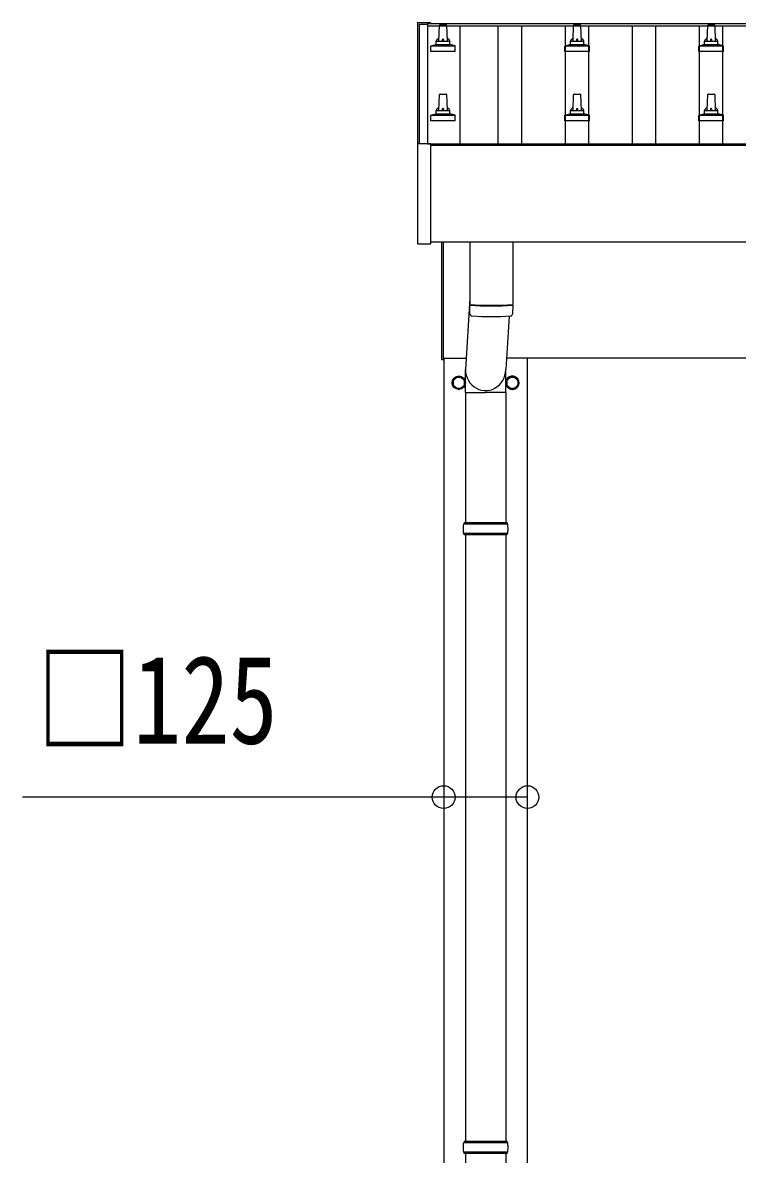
# Model space of a CAD drawing. Units: millimetres, scale not verified. Extents: x -16820 to 16820, y -11880 to 11880.
# Drawn here: x -14540 to -13474, y -1819 to -131 of the extents above; entities that cross this region are included whole.
import ezdxf
from ezdxf.enums import TextEntityAlignment as Align

# ---------------------------------------------------------------- set-up
doc = ezdxf.new("R2010")
doc.units = ezdxf.units.MM
doc.header["$LTSCALE"] = 50
for name, color, linetype in [('0-4_YKK_13', 4, 'Continuous'), ('0-5_YKK_A1', 4, 'Continuous'), ('0-6_YKK_D', 6, 'Continuous')]:
    doc.layers.add(name, color=color, linetype=linetype)
doc.styles.add('ＭＳ ゴシック', font='')
doc.styles.get('ＭＳ ゴシック').set_extended_font_data('MS Gothic')

msp = doc.modelspace()

# ---------------------------------------------------------------- linework, layer by layer
at = {"layer": '0-4_YKK_13'}
for p, q in [((-13951.72, -131.24), (-13951.72, -131.84)), ((-13951.72, -131.84), (-13951.72, -312.25)), ((-13950.72, -130.73), (-13932.72, -130.73)), ((-13931.72, -131.84), (-13931.72, -131.24)), ((-13931.72, -131.91), (-13931.72, -131.84)), ((-13919.42, -158.36), (-13918.69, -134.84)), ((-13917.69, -133.86), (-13909.15, -133.86)), ((-13908.15, -134.84), (-13907.42, -158.36)), ((-13719.42, -158.36), (-13718.69, -134.84)), ((-13717.69, -133.86), (-13709.15, -133.86)), ((-13708.15, -134.84), (-13707.42, -158.36)), ((-13519.42, -158.36), (-13518.69, -134.84)), ((-13517.69, -133.86), (-13509.15, -133.86)), ((-13508.15, -134.84), (-13507.42, -158.36)), ((-13931.67, -173.86), (-13931.67, -166.15)), ((-13931.29, -165.36), (-13895.55, -165.36)), ((-13930.91, -165.18), (-13924.19, -163.55)), ((-13923.8, -163.36), (-13903.04, -163.36)), ((-13923.42, -162.58), (-13923.42, -158.36)), ((-13922.42, -158.36), (-13904.42, -158.36)), ((-13903.42, -162.58), (-13903.42, -158.36)), ((-13895.94, -165.18), (-13902.66, -163.55)), ((-13895.17, -173.86), (-13895.17, -166.15)), ((-13731.67, -173.86), (-13731.67, -166.15)), ((-13731.29, -165.36), (-13695.55, -165.36)), ((-13730.91, -165.18), (-13724.19, -163.55)), ((-13723.8, -163.36), (-13703.04, -163.36)), ((-13723.42, -162.58), (-13723.42, -158.36)), ((-13722.42, -158.36), (-13704.42, -158.36)), ((-13703.42, -162.58), (-13703.42, -158.36)), ((-13695.94, -165.18), (-13702.66, -163.55)), ((-13695.17, -173.86), (-13695.17, -166.15)), ((-13531.67, -173.86), (-13531.67, -166.15)), ((-13531.29, -165.36), (-13495.55, -165.36)), ((-13530.91, -165.18), (-13524.19, -163.55)), ((-13523.8, -163.36), (-13503.04, -163.36)), ((-13523.42, -162.58), (-13523.42, -158.36)), ((-13522.42, -158.36), (-13504.42, -158.36)), ((-13503.42, -162.58), (-13503.42, -158.36)), ((-13495.94, -165.18), (-13502.66, -163.55)), ((-13495.17, -173.86), (-13495.17, -166.15)), ((-13895.17, -173.86), (-13931.67, -173.86)), ((-13695.17, -173.86), (-13731.67, -173.86)), ((-13495.17, -173.86), (-13531.67, -173.86)), ((-13919.42, -261.7), (-13918.69, -238.17)), ((-13917.69, -237.2), (-13909.15, -237.2)), ((-13908.15, -238.17), (-13907.42, -261.7)), ((-13719.42, -261.7), (-13718.69, -238.17)), ((-13717.69, -237.2), (-13709.15, -237.2)), ((-13708.15, -238.17), (-13707.42, -261.7)), ((-13519.42, -261.7), (-13518.69, -238.17)), ((-13517.69, -237.2), (-13509.15, -237.2)), ((-13508.15, -238.17), (-13507.42, -261.7)), ((-13931.67, -277.2), (-13931.67, -269.48)), ((-13931.29, -268.7), (-13895.55, -268.7)), ((-13930.91, -268.51), (-13924.19, -266.88)), ((-13923.8, -266.7), (-13903.04, -266.7)), ((-13923.42, -265.91), (-13923.42, -261.7)), ((-13922.42, -261.7), (-13904.42, -261.7)), ((-13903.42, -265.91), (-13903.42, -261.7)), ((-13895.94, -268.51), (-13902.66, -266.88)), ((-13895.17, -277.2), (-13895.17, -269.48)), ((-13731.67, -277.2), (-13731.67, -269.48)), ((-13731.29, -268.7), (-13695.55, -268.7)), ((-13730.91, -268.51), (-13724.19, -266.88)), ((-13723.8, -266.7), (-13703.04, -266.7)), ((-13723.42, -265.91), (-13723.42, -261.7)), ((-13722.42, -261.7), (-13704.42, -261.7)), ((-13703.42, -265.91), (-13703.42, -261.7)), ((-13695.94, -268.51), (-13702.66, -266.88)), ((-13695.17, -277.2), (-13695.17, -269.48)), ((-13531.67, -277.2), (-13531.67, -269.48)), ((-13531.29, -268.7), (-13495.55, -268.7)), ((-13530.91, -268.51), (-13524.19, -266.88)), ((-13523.8, -266.7), (-13503.04, -266.7)), ((-13523.42, -265.91), (-13523.42, -261.7)), ((-13522.42, -261.7), (-13504.42, -261.7)), ((-13503.42, -265.91), (-13503.42, -261.7)), ((-13495.94, -268.51), (-13502.66, -266.88)), ((-13495.17, -277.2), (-13495.17, -269.48)), ((-13895.17, -277.2), (-13931.67, -277.2)), ((-13695.17, -277.2), (-13731.67, -277.2)), ((-13495.17, -277.2), (-13531.67, -277.2)), ((-13951.72, -312.25), (-13951.72, -460.25)), ((-13950.72, -311.75), (-13951.22, -311.75)), ((-13932.72, -311.75), (-13950.72, -311.75)), ((-13932.22, -311.75), (-13932.72, -311.75)), ((-13931.72, -460.25), (-13931.72, -312.25)), ((-13951.22, -460.75), (-13932.22, -460.75)), ((-13915.42, -633.46), (-13915.42, -458.12)), ((-13913.42, -458.12), (-13913.42, -633.46)), ((-13873.42, -458.12), (-13873.42, -551.1)), ((-13809.42, -458.12), (-13809.42, -551.1)), ((-13873.42, -541.52), (-13879.98, -647.99)), ((-13873.22, -565.08), (-13873.45, -552.1)), ((-13868.95, -551.38), (-13868.93, -552.38)), ((-13813.9, -551.38), (-13813.91, -552.38)), ((-13809.39, -552.1), (-13809.62, -565.08)), ((-13814.96, -568.37), (-13819.86, -647.99)), ((-13913.42, -633.46), (-13915.42, -633.46)), ((-13880.07, -682.65), (-13880.07, -647.99)), ((-13819.77, -682.65), (-13819.77, -647.99)), ((-13881.32, -667.71), (-13881.42, -667.71)), ((-13881.32, -668.21), (-13881.42, -668.21)), ((-13801.32, -667.71), (-13801.42, -667.71)), ((-13801.32, -668.21), (-13801.42, -668.21)), ((-13880.07, -682.65), (-13849.92, -682.65)), ((-13879.92, -682.65), (-13879.92, -876.96)), ((-13819.77, -682.65), (-13849.92, -682.65)), ((-13819.92, -682.65), (-13819.92, -876.96)), ((-13817.92, -876.96), (-13881.92, -876.96)), ((-13881.92, -876.96), (-13881.92, -878.96)), ((-13817.92, -876.96), (-13817.92, -878.96)), ((-13816.92, -878.96), (-13882.92, -878.96)), ((-13816.92, -892.96), (-13882.92, -892.96)), ((-13881.92, -894.96), (-13881.92, -892.96)), ((-13817.92, -894.96), (-13817.92, -892.96)), ((-13817.92, -894.96), (-13881.92, -894.96)), ((-13879.92, -894.96), (-13879.92, -1799.46)), ((-13819.92, -894.96), (-13819.92, -1799.46)), ((-13816.92, -1801.45), (-13882.92, -1801.45)), ((-13817.92, -1799.45), (-13881.92, -1799.45)), ((-13881.92, -1799.45), (-13881.92, -1801.45)), ((-13817.92, -1799.45), (-13817.92, -1801.45)), ((-13816.92, -1815.45), (-13882.92, -1815.45)), ((-13881.92, -1817.45), (-13881.92, -1815.45)), ((-13817.92, -1817.45), (-13881.92, -1817.45)), ((-13879.92, -1817.45), (-13879.92, -2721.96)), ((-13819.92, -1817.45), (-13819.92, -2721.96)), ((-13817.92, -1817.45), (-13817.92, -1815.45))]:
    msp.add_line(p, q, dxfattribs=at)
for points in [[(-13951.72, -131.24), (-13951.69, -131.05), (-13951.61, -130.93), (-13951.52, -130.84), (-13951.44, -130.79), (-13951.36, -130.76), (-13951.31, -130.75), (-13951.27, -130.74), (-13951.23, -130.74), (-13951.04, -130.73), (-13950.86, -130.73), (-13950.72, -130.73)], [(-13932.72, -130.73), (-13932.53, -130.73), (-13932.36, -130.73), (-13932.22, -130.74), (-13932.15, -130.75), (-13932.09, -130.76), (-13932, -130.8), (-13931.87, -130.89), (-13931.78, -131.02), (-13931.77, -131.05)]]:
    msp.add_lwpolyline(points, dxfattribs=at)
for points in [[(-13889.92, -658.14), (-13898.42, -663.05), (-13898.42, -672.86), (-13889.92, -677.77), (-13881.42, -672.86), (-13881.42, -663.05)], [(-13809.92, -658.14), (-13818.42, -663.05), (-13818.42, -672.86), (-13809.92, -677.77), (-13801.42, -672.86), (-13801.42, -663.05)]]:
    msp.add_lwpolyline(points, close=True, dxfattribs=at)
for centre, radius in [((-13889.92, -667.96), 10), ((-13889.92, -667.96), 8.5), ((-13809.92, -667.96), 8.5)]:
    msp.add_circle(centre, radius, dxfattribs=at)
for centre, radius, start, end in [((-13932.22, -131.24), 0.499, 0.00068, 23.5008), ((-13917.69, -134.86), 1, 90, 178.60509), ((-13909.15, -134.86), 1, 1.39491, 90), ((-13717.69, -134.86), 1, 90, 178.60509), ((-13709.15, -134.86), 1, 1.39491, 90), ((-13517.69, -134.86), 1, 90, 178.60509), ((-13509.15, -134.86), 1, 1.39491, 90), ((-13930.67, -166.15), 1, 103.62699, 180), ((-13924.42, -162.58), 1, 283.62699, 0), ((-13919.34, -159), 4.13, 90, 171.17633), ((-13922.42, -159.36), 1, 90, 180), ((-13910.09, -158.36), 4.83, 133.60282, 180), ((-13916.75, -158.36), 4.83, 0, 46.39718), ((-13907.51, -159), 4.13, 8.82367, 90), ((-13904.42, -159.36), 1, 0, 90), ((-13902.42, -162.58), 1, 180, 256.37301), ((-13896.17, -166.15), 1, 0, 76.37301), ((-13730.67, -166.15), 1, 103.62699, 180), ((-13724.42, -162.58), 1, 283.62699, 0), ((-13719.34, -159), 4.13, 90, 171.17633), ((-13722.42, -159.36), 1, 90, 180), ((-13710.09, -158.36), 4.83, 133.60282, 180), ((-13716.75, -158.36), 4.83, 0, 46.39718), ((-13707.51, -159), 4.13, 8.82367, 90), ((-13704.42, -159.36), 1, 0, 90), ((-13702.42, -162.58), 1, 180, 256.37301), ((-13696.17, -166.15), 1, 0, 76.37301), ((-13530.67, -166.15), 1, 103.62699, 180), ((-13524.42, -162.58), 1, 283.62699, 0), ((-13519.34, -159), 4.13, 90, 171.17633), ((-13522.42, -159.36), 1, 90, 180), ((-13510.09, -158.36), 4.83, 133.60282, 180), ((-13516.75, -158.36), 4.83, 0, 46.39718), ((-13507.51, -159), 4.13, 8.82367, 90), ((-13504.42, -159.36), 1, 0, 90), ((-13502.42, -162.58), 1, 180, 256.37301), ((-13496.17, -166.15), 1, 0, 76.37301), ((-13917.69, -238.2), 1, 90, 178.60509), ((-13909.15, -238.2), 1, 1.39491, 90), ((-13717.69, -238.2), 1, 90, 178.60509), ((-13709.15, -238.2), 1, 1.39491, 90), ((-13517.69, -238.2), 1, 90, 178.60509), ((-13509.15, -238.2), 1, 1.39491, 90), ((-13930.67, -269.48), 1, 103.62699, 180), ((-13924.42, -265.91), 1, 283.62699, 0), ((-13919.34, -262.33), 4.13, 90, 171.17633), ((-13922.42, -262.7), 1, 90, 180), ((-13910.09, -261.7), 4.83, 133.60282, 180), ((-13916.75, -261.7), 4.83, 0, 46.39718), ((-13907.51, -262.33), 4.13, 8.82367, 90), ((-13904.42, -262.7), 1, 0, 90), ((-13902.42, -265.91), 1, 180, 256.37301), ((-13896.17, -269.48), 1, 0, 76.37301), ((-13730.67, -269.48), 1, 103.62699, 180), ((-13724.42, -265.91), 1, 283.62699, 0), ((-13719.34, -262.33), 4.13, 90, 171.17633), ((-13722.42, -262.7), 1, 90, 180), ((-13710.09, -261.7), 4.83, 133.60282, 180), ((-13716.75, -261.7), 4.83, 0, 46.39718), ((-13707.51, -262.33), 4.13, 8.82367, 90), ((-13704.42, -262.7), 1, 0, 90), ((-13702.42, -265.91), 1, 180, 256.37301), ((-13696.17, -269.48), 1, 0, 76.37301), ((-13530.67, -269.48), 1, 103.62699, 180), ((-13524.42, -265.91), 1, 283.62699, 0), ((-13519.34, -262.33), 4.13, 90, 171.17633), ((-13522.42, -262.7), 1, 90, 180), ((-13510.09, -261.7), 4.83, 133.60282, 180), ((-13516.75, -261.7), 4.83, 0, 46.39718), ((-13507.51, -262.33), 4.13, 8.82367, 90), ((-13504.42, -262.7), 1, 0, 90), ((-13502.42, -265.91), 1, 180, 256.37301), ((-13496.17, -269.48), 1, 0, 76.37301), ((-13951.22, -312.25), 0.5, 90, 180), ((-13932.22, -312.25), 0.5, 0, 90), ((-13951.22, -460.25), 0.5, 180, 270), ((-13932.22, -460.25), 0.5, 270, 0), ((-13841.42, -71.37), 480.8, 266.18381, 273.81619), ((-13841.42, -72.37), 480.8, 266.18381, 273.81619), ((-13869.8, -564.85), 3.43, 183.91307, 262.91645), ((-13841.43, -49.38), 519.67, 266.82357, 273.17802), ((-13813.04, -564.85), 3.43, 277.00994, 356.09787), ((-13809.92, -667.96), 10, 192.43584, 160.51563), ((-13889.92, -667.96), 8.6, 171.25399, 188.74601), ((-13889.92, -667.96), 8.6, 111.25399, 128.74601), ((-13889.92, -667.96), 8.6, 231.25399, 248.74601), ((-13889.92, -667.96), 8.6, 51.25399, 68.74601), ((-13889.92, -667.96), 8.6, 291.25399, 308.74601), ((-13889.92, -667.96), 8.6, 1.66581, 8.74601), ((-13889.92, -667.96), 8.6, 351.25399, 358.33419), ((-13809.92, -667.96), 8.6, 171.25399, 188.74601), ((-13809.92, -667.96), 8.6, 111.25399, 128.74601), ((-13809.92, -667.96), 8.6, 231.25399, 248.74601), ((-13809.92, -667.96), 8.6, 51.25399, 68.74601), ((-13809.92, -667.96), 8.6, 291.25399, 308.74601), ((-13809.92, -667.96), 8.6, 1.66581, 8.74601), ((-13809.92, -667.96), 8.6, 351.25399, 358.33419), ((-13834.17, -885.96), 49.25, 171.82876, 180.00002), ((-13834.17, -885.96), 49.25, 180.00002, 188.17127), ((-13865.67, -885.96), 49.25, 359.99998, 8.17124), ((-13865.67, -885.96), 49.25, 351.82873, 359.99998), ((-13834.17, -1808.45), 49.25, 171.82876, 180.00002), ((-13865.67, -1808.45), 49.25, 359.99998, 8.17124), ((-13834.17, -1808.45), 49.25, 180.00002, 188.17127), ((-13865.67, -1808.45), 49.25, 351.82873, 359.99998)]:
    msp.add_arc(centre, radius, start, end, dxfattribs=at)
msp.add_ellipse((-13849.92, -647.99), major_axis=(0, -31.56), ratio=0.952301, start_param=4.5832251, end_param=7.8539816, dxfattribs=at)
at = {"layer": '0-5_YKK_A1'}
for p, q in [((-13948.42, -132.88), (-13936.42, -132.88)), ((-13948.42, -311.75), (-13948.42, -132.88)), ((-13936.42, -131.84), (-8535.92, -131.84)), ((-13936.42, -131.84), (-13936.42, -135.43)), ((-13936.42, -132.88), (-13936.42, -311.75)), ((-13936.42, -135.43), (-8513.42, -135.43)), ((-13888.42, -135.5), (-13888.42, -311.52)), ((-13830.92, -311.45), (-13830.92, -135.43)), ((-13795.92, -311.45), (-13795.92, -135.43)), ((-13730.92, -311.45), (-13730.92, -135.43)), ((-13695.92, -311.45), (-13695.92, -135.43)), ((-13630.92, -311.45), (-13630.92, -135.43)), ((-13595.92, -311.45), (-13595.92, -135.43)), ((-13530.92, -311.45), (-13530.92, -135.43)), ((-13495.92, -311.45), (-13495.92, -135.43)), ((-13936.42, -311.69), (-8523.42, -311.69)), ((-13931.72, -313.25), (-8523.42, -313.25)), ((-8523.42, -458.12), (-13931.72, -458.12)), ((-13913.42, -630.96), (-13878.93, -630.96)), ((-13912.42, -630.96), (-13912.42, -3430.96)), ((-8528.42, -630.96), (-13818.82, -630.96)), ((-13787.42, -3430.96), (-13787.42, -630.96))]:
    msp.add_line(p, q, dxfattribs=at)
at = {"layer": '0-6_YKK_D'}
msp.add_lwpolyline([(-13787.42, -1285.96), (-13912.42, -1285.96), (-14540.42, -1285.96)], dxfattribs=at)
for centre in [(-13912.42, -1285.96), (-13787.42, -1285.96)]:
    msp.add_circle(centre, 17, dxfattribs=at)

# ---------------------------------------------------------------- texts
at = {"layer": '0-6_YKK_D', "style": 'ＭＳ ゴシック', "width": 0.8}
msp.add_text('□125', height=132, dxfattribs=at).set_placement((-14519.62, -1245.96), align=Align.BOTTOM_LEFT)

doc.saveas('drawing.dxf')
